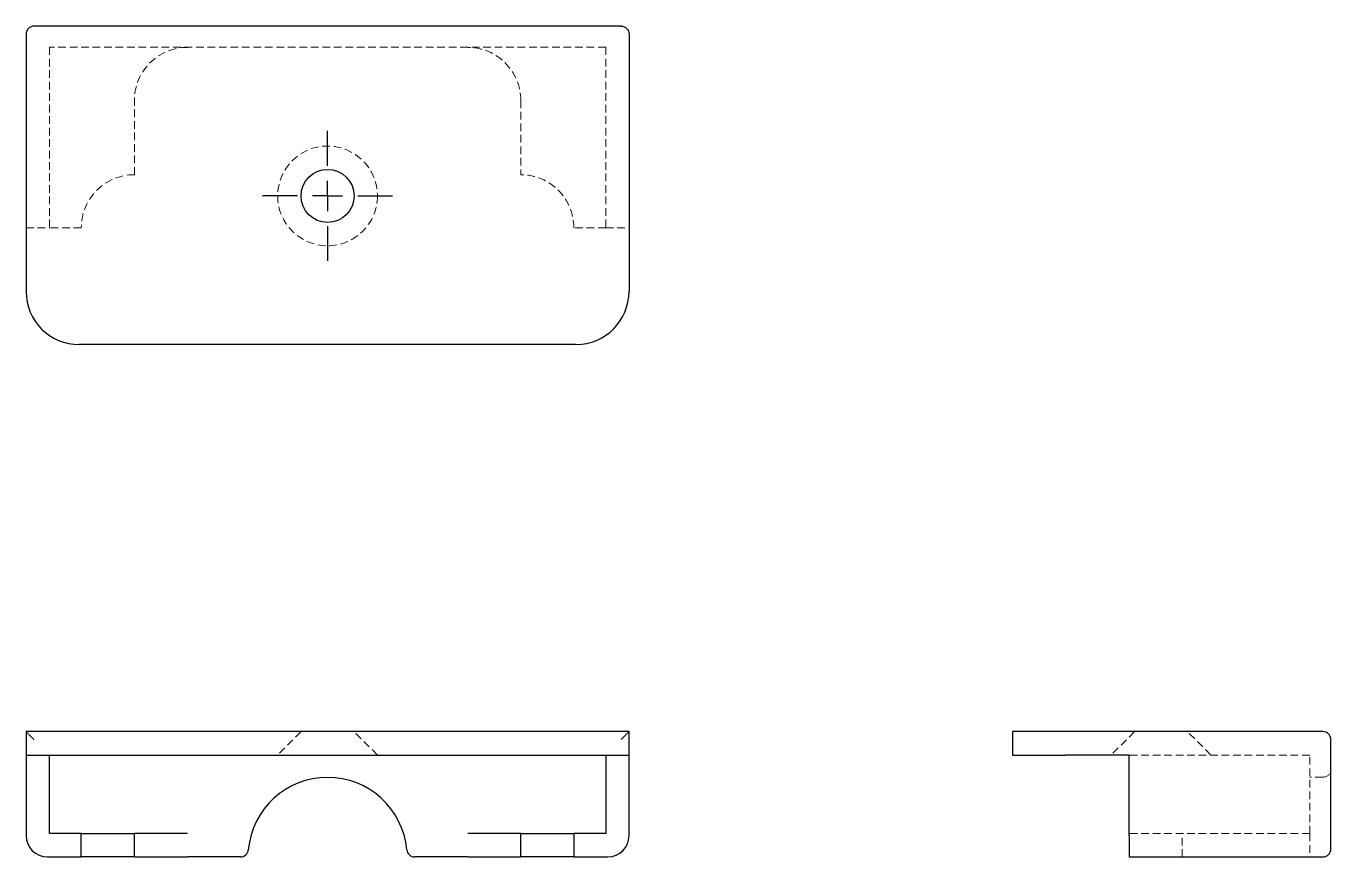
# Model space of a CAD drawing. Header units: millimetres. Extents: x 33 to 249, y 47 to 184.
import ezdxf

# ---------------------------------------------------------------- set-up
doc = ezdxf.new("R2010")
doc.units = ezdxf.units.MM
doc.linetypes.add('HIDDEN', pattern=[1.905, 1.27, -0.635])
doc.layers.add('10', color=7, linetype='Continuous')

# ---------------------------------------------------------------- blocks, each defined once
blk = doc.blocks.new('SW_CENTERMARKSYMBOL_0')
at = {"layer": '10', "color": 0}
for p, q in [((0, 5), (0, 10.77)), ((0, 0), (0, 2.5)), ((-5, 0), (-10.77, 0)), ((0, 0), (-2.5, 0)), ((0, 0), (0, -2.5)), ((0, 0), (2.5, 0)), ((5, 0), (10.77, 0)), ((0, -5), (0, -10.77))]:
    blk.add_line(p, q, dxfattribs=at)

msp = doc.modelspace()

# ---------------------------------------------------------------- linework, layer by layer
at = {"color": 7, "linetype": 'Continuous', "lineweight": 25}
for p, q in [((131.68, 184.41), (34.32, 184.41)), ((33, 183.09), (33, 140.39)), ((133, 183.09), (133, 140.39)), ((124.2, 131.59), (41.8, 131.59)), ((33, 67.39), (33, 63.51)), ((41.8, 67.39), (33, 67.39)), ((124.2, 67.39), (41.8, 67.39)), ((133, 67.39), (124.2, 67.39)), ((133, 63.51), (133, 67.39)), ((196.59, 67.39), (196.59, 63.51)), ((205.39, 67.39), (196.59, 67.39)), ((248.09, 67.39), (205.39, 67.39)), ((249.41, 50.13), (249.41, 66.07)), ((33, 63.51), (41.8, 63.51)), ((33, 63.51), (33, 50.13)), ((36.87, 50.49), (36.87, 63.51)), ((41.8, 63.51), (124.2, 63.51)), ((124.2, 63.51), (133, 63.51)), ((129.13, 63.51), (129.13, 50.49)), ((133, 50.13), (133, 63.51)), ((196.59, 63.51), (205.39, 63.51)), ((215.96, 63.51), (205.39, 63.51)), ((215.96, 50.13), (215.96, 63.51)), ((42.15, 50.49), (36.87, 50.49)), ((42.15, 46.61), (42.15, 50.49)), ((42.15, 50.49), (50.96, 50.49)), ((50.96, 46.61), (50.96, 50.49)), ((59.76, 50.49), (50.96, 50.49)), ((115.04, 50.49), (106.24, 50.49)), ((115.04, 46.61), (115.04, 50.49)), ((115.04, 50.49), (123.85, 50.49)), ((123.85, 50.49), (123.85, 46.61)), ((129.13, 50.49), (123.85, 50.49)), ((215.96, 50.13), (215.96, 46.61)), ((249.41, 47.93), (249.41, 50.13)), ((36.52, 46.61), (42.15, 46.61)), ((50.96, 46.61), (42.15, 46.61)), ((50.96, 46.61), (59.76, 46.61)), ((68.54, 46.61), (59.76, 46.61)), ((106.24, 46.61), (97.46, 46.61)), ((106.24, 46.61), (115.04, 46.61)), ((123.85, 46.61), (115.04, 46.61)), ((123.85, 46.61), (129.48, 46.61)), ((215.96, 46.61), (248.09, 46.61))]:
    msp.add_line(p, q, dxfattribs=at)
at = {"color": 7, "linetype": 'HIDDEN', "lineweight": 18}
for p, q in [((129.13, 180.89), (36.87, 180.89)), ((36.87, 180.89), (36.87, 150.96)), ((129.13, 180.89), (129.13, 150.96)), ((50.96, 159.76), (50.96, 172.08)), ((115.04, 172.08), (115.04, 159.76)), ((33, 150.96), (36.87, 150.96)), ((42.15, 150.96), (36.87, 150.96)), ((129.13, 150.96), (123.85, 150.96)), ((129.13, 150.96), (133, 150.96)), ((78.6, 67.39), (74.73, 63.51)), ((91.27, 63.51), (87.4, 67.39)), ((216.84, 67.39), (212.96, 63.51)), ((229.51, 63.51), (225.64, 67.39)), ((245.89, 63.51), (215.96, 63.51)), ((245.89, 50.49), (245.89, 63.51)), ((248.09, 59.82), (245.89, 59.82)), ((245.89, 50.49), (215.96, 50.49)), ((224.76, 46.61), (224.76, 50.49)), ((245.89, 50.49), (245.89, 46.61))]:
    msp.add_line(p, q, dxfattribs=at)
msp.add_circle((83, 156.24), 8.27, dxfattribs=at)
at = {"color": 7, "linetype": 'Continuous', "lineweight": 25}
msp.add_circle((83, 156.24), 4.4, dxfattribs=at)
at = {"color": 7, "linetype": 'HIDDEN', "lineweight": 18}
for centre, radius, start, end in [((59.76, 172.08), 8.8, 90, 180), ((106.24, 172.08), 8.8, 0, 90), ((50.96, 150.96), 8.8, 90, 180), ((115.04, 150.96), 8.8, 0, 90), ((248.09, 61.14), 1.32, 270, 0)]:
    msp.add_arc(centre, radius, start, end, dxfattribs=at)
at = {"color": 7, "linetype": 'Continuous', "lineweight": 25}
for centre, radius, start, end in [((41.8, 140.39), 8.8, 180, 270), ((124.2, 140.39), 8.8, 270, 0), ((83, 46.61), 13.2, 5.2159, 174.7841), ((36.52, 50.13), 3.52, 180, 270), ((129.48, 50.13), 3.52, 270, 0), ((68.54, 47.93), 1.32, 270, 354.7841), ((97.46, 47.93), 1.32, 185.2159, 270), ((248.09, 47.93), 1.32, 270, 0)]:
    msp.add_arc(centre, radius, start, end, dxfattribs=at)
for points in [[(33.39, 184.02), (33.27, 183.9), (33.17, 183.76), (33.03, 183.43), (33, 183.26), (33, 183.09)], [(34.32, 184.41), (34.15, 184.41), (33.98, 184.37), (33.65, 184.24), (33.51, 184.14), (33.39, 184.02)], [(131.68, 184.41), (131.85, 184.41), (132.02, 184.37), (132.35, 184.24), (132.49, 184.14), (132.61, 184.02)], [(132.61, 184.02), (132.73, 183.9), (132.83, 183.76), (132.97, 183.43), (133, 183.26), (133, 183.09)], [(249.02, 67), (248.9, 67.12), (248.76, 67.22), (248.43, 67.35), (248.26, 67.39), (248.09, 67.39)], [(249.41, 66.07), (249.41, 66.24), (249.37, 66.41), (249.24, 66.73), (249.14, 66.88), (249.02, 67)]]:
    msp.add_open_spline(points, degree=3, knots=[0, 0, 0, 0, 0.5, 0.5, 1, 1, 1, 1], dxfattribs=at)
at = {"color": 7, "linetype": 'HIDDEN', "lineweight": 18}
for points in [[(33.39, 67), (33.27, 67.12), (33.17, 67.22), (33.03, 67.35), (33, 67.39), (33, 67.39)], [(132.61, 67), (132.73, 67.12), (132.83, 67.22), (132.97, 67.35), (133, 67.39), (133, 67.39)], [(34.32, 66.07), (34.15, 66.24), (33.98, 66.41), (33.65, 66.73), (33.51, 66.88), (33.39, 67)], [(131.68, 66.07), (131.85, 66.24), (132.02, 66.41), (132.35, 66.73), (132.49, 66.88), (132.61, 67)]]:
    msp.add_open_spline(points, degree=3, knots=[0, 0, 0, 0, 0.5, 0.5, 1, 1, 1, 1], dxfattribs=at)

# ---------------------------------------------------------------- block references
at = {"layer": '10'}
msp.add_blockref('SW_CENTERMARKSYMBOL_0', (83, 156.24), dxfattribs=at)

doc.saveas('drawing.dxf')
